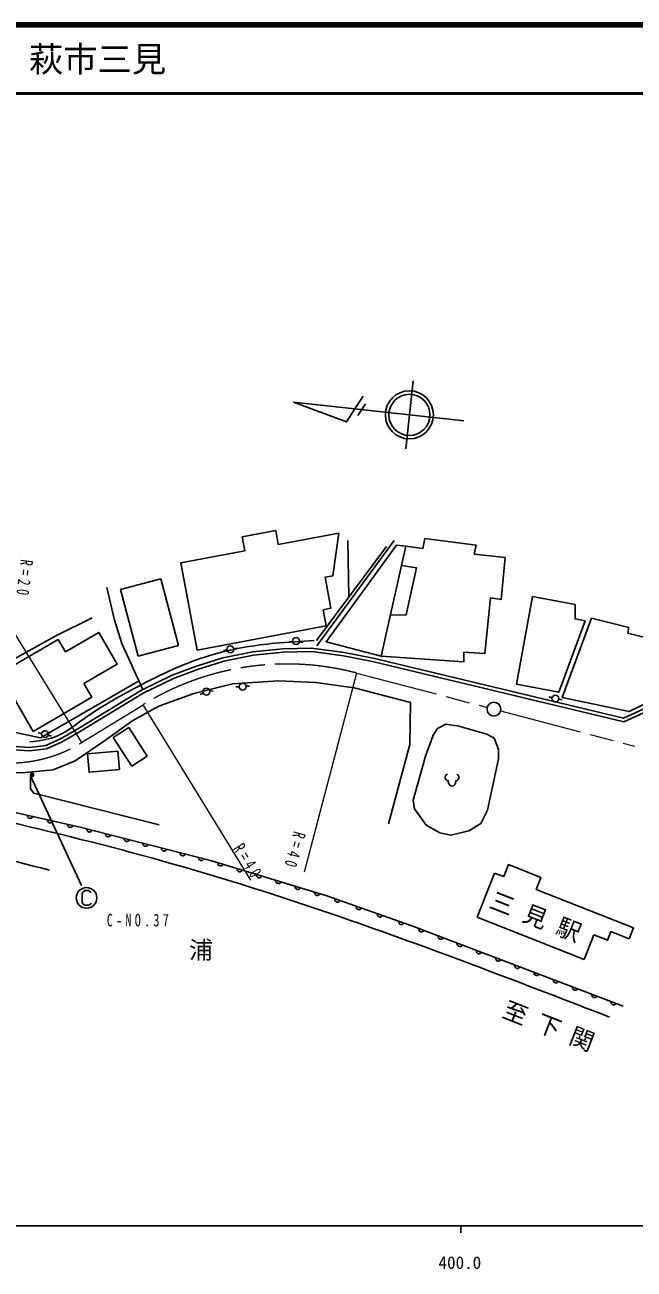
# Model space of a CAD drawing. Units: millimetres, scale not verified. Extents: x 40000 to 680000, y 20000 to 380000.
# Drawn here: x 404422 to 493255, y 198715 to 380000 of the extents above; entities that cross this region are included whole.
import ezdxf
from ezdxf.enums import TextEntityAlignment as Align

# ---------------------------------------------------------------- set-up
doc = ezdxf.new("R2010")
doc.units = ezdxf.units.MM
doc.header["$LTSCALE"] = 1000
doc.linetypes.add('CHAIN', pattern=[18.5, 12, -1.5, 3.5, -1.5])
for name, color, linetype, lineweight in [('M-BGD', 7, 'Continuous', 25), ('M-BMK', 2, 'CHAIN', 13), ('M-BMK-SRVR', 3, 'Continuous', 25), ('M-STR-HTXT', 7, 'Continuous', 13), ('M-STR-STRC', 7, 'Continuous', 25), ('M-TTL', 2, 'Continuous', 140), ('M-TTL-BAND', 7, 'Continuous', 25), ('M-TTL-LINE', 7, 'Continuous', 50)]:
    doc.layers.add(name, color=color, linetype=linetype, lineweight=lineweight)
doc.layers.add('M-BMK-HTXT', color=7, linetype='Continuous')
doc.layers.add('M-TTL-TXT', color=7, linetype='Continuous')
doc.styles.add('ＭＳ ゴシック', font='')
doc.styles.get('ＭＳ ゴシック').set_extended_font_data('MS Gothic')

msp = doc.modelspace()

# ---------------------------------------------------------------- linework, layer by layer
at = {"layer": 'M-BGD'}
for p, q in [((441372, 304288), (450201, 305938)), ((446999, 289527), (458264, 304895)), ((451662, 296635), (451519, 304895)), ((446929, 290292), (457151, 303991)), ((447895, 294777), (448334, 292430)), ((487055, 293552), (492483, 292222)), ((443459, 290171), (442962, 290121)), ((444443, 290106), (444929, 289989)), ((433886, 288932), (433393, 288848)), ((434873, 289091), (435367, 289166)), ((431388, 282920), (431883, 282986)), ((435684, 283570), (435184, 283548)), ((436682, 283627), (437181, 283662)), ((430440, 282640), (429989, 282425)), ((481286, 281974), (480802, 282099)), ((482261, 281755), (482752, 281661)), ((406869, 276752), (406378, 276845)), ((407839, 276515), (408318, 276371)), ((460546, 275175), (457417, 263608)), ((472919, 256425), (474238, 255905))]:
    msp.add_line(p, q, dxfattribs=at)
for points in [[(436501, 303378), (436122, 305408), (440993, 306318), (441372, 304288)], [(447895, 294777), (449051, 294993), (448206, 299514), (449316, 299721), (450201, 305938)], [(456375, 288026), (468437, 287197), (468437, 288601), (471500, 288409), (472331, 296514), (473862, 296259), (474437, 302386), (469940, 302896), (470225, 304173), (462758, 305158), (462439, 303726), (459950, 304045)], [(448334, 292430), (429548, 288920), (427173, 301635), (436501, 303378)], [(457703, 293979), (460014, 294025), (461542, 300876), (459323, 301234)], [(421561, 283279), (418537, 289849), (417469, 293274), (416357, 298032)], [(476084, 283948), (478448, 296692), (484648, 295542)], [(486094, 293183), (484654, 293441), (484648, 295542)], [(414223, 293629), (408930, 290961), (398479, 285215)], [(486094, 293183), (482284, 282798), (476084, 283948)], [(487055, 293552), (482770, 281990), (492522, 279958), (501200, 284132), (498171, 289932), (492335, 291373), (492483, 292222)], [(405616, 277049), (400702, 285474), (409273, 290473), (410337, 288650)], [(410337, 288650), (415194, 291484), (417884, 286873), (413026, 284039)], [(402252, 274402), (405116, 274229), (407600, 274540), (409842, 275540), (412395, 276990), (421667, 282613), (426117, 284787), (429602, 286098), (433431, 287271), (437735, 288168), (442082, 288582), (446256, 288685), (450879, 288064), (455123, 287236), (491744, 278439), (503007, 283579)], [(402307, 274900), (405100, 274731), (407464, 275027), (409616, 275987), (412142, 277421), (421427, 283052), (425919, 285246), (429440, 286571), (433307, 287756), (437660, 288663), (442052, 289081), (446283, 289186), (450961, 288558), (455229, 287725), (491693, 278965), (502802, 284035)], [(398479, 285215), (402615, 276988), (406707, 276143), (420894, 284326)], [(393600, 272042), (398549, 271264), (404043, 271000), (408525, 271440), (411733, 272758), (415864, 275571), (420143, 278647), (423966, 280757), (429064, 282602), (434689, 284009), (441413, 284404), (446834, 284184), (452416, 283393), (460634, 281284), (460546, 275175)], [(413026, 284039), (414187, 282049), (405616, 277049)], [(463930, 276494), (464589, 277504), (465820, 278120), (467681, 277812), (471768, 276669), (472867, 276054), (473482, 274428), (473482, 273066)], [(463930, 276494), (462816, 273430), (461047, 267053), (461234, 265796), (462956, 263422), (464911, 262305), (466540, 261933), (469146, 262584), (470915, 263655), (471893, 265563), (473482, 273066)], [(424007, 263424), (405728, 268049), (405239, 268671), (405239, 270584)], [(466029, 270820), (465869, 270740), (465749, 270620), (465709, 270460), (465709, 270300), (465749, 270140), (465869, 269980), (465989, 269900), (466149, 269860), (466149, 269740), (466189, 269540), (466269, 269380), (466349, 269260), (466509, 269140), (466709, 269100), (466909, 269140), (467069, 269260), (467149, 269380), (467229, 269540), (467269, 269740), (467269, 269860), (467429, 269900), (467549, 269980), (467669, 270140), (467709, 270300), (467709, 270460), (467669, 270620), (467549, 270740), (467389, 270820)], [(491645, 237031), (460833, 248722), (448448, 253081), (431506, 258233), (412484, 263088), (389101, 268339)], [(404786, 264816), (404796, 264716), (404826, 264627), (404886, 264531), (404954, 264467), (405040, 264415), (405165, 264387), (405266, 264397), (405355, 264426), (405450, 264487), (405515, 264554), (405567, 264641)], [(407709, 264160), (407719, 264059), (407749, 263971), (407809, 263875), (407877, 263811), (407963, 263758), (408088, 263730), (408189, 263741), (408277, 263770), (408373, 263830), (408437, 263898), (408490, 263985)], [(410632, 263503), (410642, 263403), (410671, 263314), (410732, 263219), (410800, 263154), (410886, 263102), (411011, 263074), (411112, 263084), (411200, 263113), (411296, 263174), (411360, 263242), (411413, 263328)], [(413455, 262840), (413462, 262739), (413489, 262649), (413547, 262552), (413612, 262486), (413697, 262431), (413821, 262399), (413922, 262407), (414012, 262433), (414109, 262491), (414175, 262557), (414230, 262642)], [(416172, 262146), (416180, 262045), (416206, 261956), (416264, 261859), (416330, 261792), (416415, 261738), (416539, 261706), (416640, 261713), (416729, 261740), (416826, 261798), (416893, 261863), (416948, 261948)], [(418890, 261453), (418897, 261352), (418924, 261262), (418982, 261165), (419047, 261099), (419132, 261044), (419256, 261012), (419357, 261020), (419447, 261046), (419544, 261104), (419610, 261170), (419665, 261255)], [(421607, 260759), (421615, 260658), (421641, 260569), (421699, 260472), (421765, 260405), (421850, 260351), (421974, 260319), (422075, 260326), (422164, 260353), (422262, 260411), (422328, 260476), (422383, 260561)], [(424325, 260066), (424332, 259965), (424359, 259875), (424417, 259778), (424482, 259712), (424567, 259657), (424691, 259625), (424792, 259633), (424882, 259659), (424979, 259717), (425045, 259783), (425100, 259868)], [(427042, 259372), (427050, 259271), (427076, 259182), (427134, 259085), (427200, 259018), (427285, 258963), (427409, 258932), (427510, 258939), (427599, 258966), (427697, 259024), (427763, 259089), (427818, 259174)], [(429760, 258679), (429767, 258578), (429794, 258488), (429852, 258391), (429917, 258325), (430002, 258270), (430126, 258238), (430227, 258246), (430317, 258272), (430414, 258330), (430480, 258396), (430535, 258481)], [(432535, 257920), (432538, 257819), (432561, 257728), (432614, 257628), (432677, 257559), (432759, 257501), (432882, 257464), (432983, 257466), (433073, 257489), (433173, 257542), (433242, 257605), (433301, 257687)], [(474238, 255905), (474926, 257652), (479661, 255786), (478973, 254039)], [(435359, 257061), (435362, 256960), (435384, 256870), (435438, 256770), (435500, 256701), (435583, 256642), (435705, 256605), (435806, 256608), (435897, 256630), (435997, 256683), (436066, 256746), (436124, 256829)], [(438183, 256203), (438185, 256101), (438208, 256011), (438261, 255911), (438324, 255842), (438406, 255783), (438529, 255746), (438630, 255749), (438721, 255772), (438820, 255825), (438890, 255887), (438948, 255970)], [(485993, 243845), (470385, 249996), (472919, 256425)], [(441006, 255344), (441009, 255243), (441032, 255152), (441085, 255053), (441148, 254983), (441230, 254925), (441353, 254888), (441454, 254890), (441544, 254913), (441644, 254966), (441713, 255029), (441772, 255111)], [(443830, 254485), (443833, 254384), (443855, 254294), (443909, 254194), (443971, 254125), (444054, 254066), (444176, 254029), (444277, 254032), (444368, 254054), (444468, 254107), (444537, 254170), (444595, 254253)], [(478973, 254039), (493162, 248448), (492528, 246841)], [(446654, 253627), (446656, 253526), (446679, 253435), (446732, 253335), (446795, 253266), (446877, 253207), (447000, 253170), (447101, 253173), (447191, 253196), (447291, 253249), (447361, 253311), (447419, 253394)], [(449619, 252669), (449617, 252568), (449636, 252476), (449685, 252374), (449744, 252302), (449824, 252240), (449945, 252198), (450046, 252196), (450138, 252215), (450240, 252264), (450311, 252323), (450374, 252403)], [(452715, 251579), (452713, 251478), (452732, 251386), (452781, 251284), (452840, 251213), (452920, 251151), (453041, 251108), (453142, 251106), (453234, 251125), (453336, 251174), (453408, 251233), (453470, 251313)], [(455811, 250489), (455809, 250388), (455828, 250297), (455877, 250195), (455937, 250123), (456017, 250061), (456137, 250018), (456238, 250017), (456330, 250035), (456432, 250084), (456504, 250144), (456566, 250224)], [(458907, 249399), (458906, 249298), (458924, 249207), (458973, 249105), (459033, 249033), (459113, 248971), (459233, 248928), (459335, 248927), (459426, 248945), (459528, 248994), (459600, 249054), (459662, 249134)], [(461859, 248332), (461855, 248231), (461872, 248139), (461918, 248036), (461976, 247963), (462054, 247899), (462174, 247853), (462275, 247849), (462367, 247866), (462470, 247912), (462543, 247970), (462607, 248048)], [(464660, 247269), (464656, 247168), (464673, 247076), (464719, 246973), (464777, 246900), (464855, 246836), (464975, 246791), (465076, 246786), (465168, 246803), (465271, 246849), (465344, 246907), (465408, 246986)], [(492528, 246841), (489864, 247891), (489366, 246627), (487395, 247403), (485993, 243845)], [(467462, 246207), (467457, 246105), (467474, 246014), (467520, 245910), (467578, 245837), (467656, 245773), (467776, 245728), (467877, 245724), (467969, 245740), (468072, 245787), (468146, 245844), (468209, 245923)], [(470263, 245144), (470259, 245043), (470275, 244951), (470321, 244848), (470379, 244774), (470458, 244710), (470577, 244665), (470678, 244661), (470770, 244677), (470873, 244724), (470947, 244782), (471011, 244860)], [(473064, 244081), (473060, 243980), (473076, 243888), (473123, 243785), (473180, 243712), (473259, 243648), (473378, 243602), (473480, 243598), (473571, 243615), (473675, 243661), (473748, 243719), (473812, 243797)], [(475865, 243018), (475861, 242917), (475877, 242825), (475924, 242722), (475981, 242649), (476060, 242585), (476180, 242539), (476281, 242535), (476372, 242552), (476476, 242598), (476549, 242656), (476613, 242734)], [(478666, 241955), (478662, 241854), (478678, 241762), (478725, 241659), (478783, 241586), (478861, 241522), (478981, 241477), (479082, 241472), (479174, 241489), (479277, 241535), (479350, 241593), (479414, 241671)], [(481467, 240892), (481463, 240791), (481480, 240700), (481526, 240596), (481584, 240523), (481662, 240459), (481782, 240414), (481883, 240410), (481975, 240426), (482078, 240472), (482151, 240530), (482215, 240609)], [(484268, 239830), (484264, 239729), (484281, 239637), (484327, 239534), (484385, 239460), (484463, 239396), (484583, 239351), (484684, 239347), (484776, 239363), (484879, 239410), (484952, 239467), (485016, 239546)], [(487069, 238767), (487065, 238666), (487082, 238574), (487128, 238471), (487186, 238397), (487264, 238333), (487384, 238288), (487485, 238284), (487577, 238300), (487680, 238347), (487753, 238405), (487817, 238483)], [(489871, 237704), (489867, 237603), (489883, 237511), (489929, 237408), (489987, 237335), (490066, 237271), (490185, 237225), (490286, 237221), (490378, 237238), (490481, 237284), (490555, 237342), (490619, 237420)]]:
    msp.add_lwpolyline(points, dxfattribs=at)
for points in [[(456375, 288026), (459950, 304045), (458599, 304218), (448335, 290132)], [(420933, 288026), (418380, 297727), (424257, 299274), (426810, 289573)], [(419999, 272008), (417319, 276156), (419563, 277606), (422244, 273458)], [(418212, 271497), (413809, 271114), (413576, 273791), (417979, 274174)]]:
    msp.add_lwpolyline(points, close=True, dxfattribs=at)
for centre in [(443957, 290222), (434379, 289016), (430892, 282854), (436184, 283591), (481770, 281850), (407360, 276659)]:
    msp.add_circle(centre, 500, dxfattribs=at)
for points, knots in [([(405163, 275527), (406384, 275670), (407604, 275812), (408719, 276223), (410258, 276790), (411597, 277868), (412971, 278851), (415687, 280795), (418544, 282368), (421475, 283876), (424902, 285715), (428482, 287314), (432220, 288360), (435043, 289150), (437957, 289625), (440878, 289906), (442792, 290090), (444710, 290191), (446627, 290292)], [0, 0, 0, 0, 1, 1, 1, 2, 2, 2, 3, 3, 3, 4, 4, 4, 5, 5, 5, 6, 6, 6, 6]), ([(489657, 235446), (477126, 240275), (464595, 245105), (451909, 249514), (443364, 252484), (434750, 255263), (426051, 257738), (418116, 259994), (410111, 261998), (402074, 263880), (390361, 266607), (378585, 269087), (366710, 270915), (355674, 272613), (344552, 273747), (333426, 274779), (315042, 276483), (296647, 277910), (278251, 279336)], [0, 0, 0, 0, 1, 1, 1, 2, 2, 2, 3, 3, 3, 4, 4, 4, 5, 5, 5, 6, 6, 6, 6]), ([(278109, 274675), (298402, 273046), (318695, 271418), (338980, 269528), (347090, 268772), (355200, 267974), (363248, 266753), (371500, 265502), (379688, 263806), (387818, 261899), (394580, 260312), (401302, 258579), (408024, 256846)], [0, 0, 0, 0, 1, 1, 1, 2, 2, 2, 3, 3, 3, 4, 4, 4, 4])]:
    msp.add_open_spline(points, degree=3, knots=knots, dxfattribs=at)
at = {"layer": 'M-BMK'}
for p, q in [((452779, 285563), (471829, 280561)), ((412696, 275427), (421656, 280941)), ((473771, 280051), (493348, 274910))]:
    msp.add_line(p, q, dxfattribs=at)
for centre, radius, start, end in [((442620, 246875), 40000, 75.28671, 121.60751), ((402214, 292460), 20000, 261.76201, 301.6075)]:
    msp.add_arc(centre, radius, start, end, dxfattribs=at)
at = {"layer": 'M-BMK-SRVR'}
for p, q in [((460489, 323180), (461026, 328151)), ((460489, 323180), (443587, 325009)), ((454070, 324774), (452988, 323092)), ((460489, 323180), (459951, 318209)), ((468442, 322320), (460489, 323180))]:
    msp.add_line(p, q, dxfattribs=at)
msp.add_lwpolyline([(443587, 325009), (451326, 322160), (452535, 324041), (453744, 325921)], dxfattribs=at)
for centre, radius in [((460489, 323180), 3500), ((460489, 323180), 3000), ((472819, 280301), 1000)]:
    msp.add_circle(centre, radius, dxfattribs=at)
at = {"layer": 'M-STR-HTXT'}
for p, q in [((402214, 292460), (412696, 275427)), ((452779, 285563), (445160, 256547)), ((437379, 255391), (421656, 280941))]:
    msp.add_line(p, q, dxfattribs=at)
at = {"layer": 'M-STR-STRC'}
msp.add_line((412679, 254590), (405239, 270584), dxfattribs=at)
msp.add_lwpolyline([(414073, 253525), (413953, 253705), (413713, 253885), (413173, 253885), (412933, 253705), (412753, 253465), (412753, 252145), (412933, 251905), (413173, 251725), (413713, 251725), (413953, 251845), (414073, 252025)], dxfattribs=at)
for centre, radius in [((405476, 270738), 250), ((405476, 270738), 150), ((405476, 270738), 50), ((413413, 252805), 1500)]:
    msp.add_circle(centre, radius, dxfattribs=at)
at = {"layer": 'M-TTL'}
msp.add_line((680000, 380000), (40000, 380000), dxfattribs=at)
at = {"layer": 'M-TTL-BAND'}
for p, q in [((40000, 205000), (579000, 205000)), ((468000, 205000), (468000, 204000))]:
    msp.add_line(p, q, dxfattribs=at)
at = {"layer": 'M-TTL-LINE'}
msp.add_line((40000, 370000), (680000, 370000), dxfattribs=at)

# ---------------------------------------------------------------- texts
at = {"layer": 'M-BMK-HTXT', "style": 'ＭＳ ゴシック'}
msp.add_text('浦', height=2566, dxfattribs=at).set_placement((428361, 243171), align=Align.BOTTOM_LEFT)
at = {"layer": 'M-BMK-HTXT', "char_height": 2566, "attachment_point": 7, "rotation": 338.6, "style": 'ＭＳ ゴシック'}
for s, insert in [('\\T1.49;三見駅', (471830, 251170)), ('\\T1.49;至下関', (473752, 235235))]:
    msp.add_mtext(s, dxfattribs=dict(at, insert=insert))
at = {"layer": 'M-STR-HTXT', "char_height": 1833, "attachment_point": 7, "style": 'ＭＳ ゴシック'}
for s, insert, rotation in [('\\T1.65;\\W0.7;R=20', (403793, 302189), 263.1), ('\\T1.65;\\W0.7;R=40', (443615, 262626), 254.4), ('\\T1.65;\\W0.7;R=40', (434697, 259969), 302.3)]:
    msp.add_mtext(s, dxfattribs=dict(at, insert=insert, rotation=rotation))
at = {"layer": 'M-STR-STRC', "insert": (416367, 248619), "char_height": 1833, "attachment_point": 7, "style": 'ＭＳ ゴシック'}
msp.add_mtext('\\T1.56;\\W0.7;C-NO.37', dxfattribs=at)
at = {"layer": 'M-TTL-BAND', "style": 'ＭＳ ゴシック'}
msp.add_text('400.0', height=1833, dxfattribs=at).set_placement((467844, 198195), align=Align.BOTTOM_CENTER)
at = {"layer": 'M-TTL-TXT', "style": 'ＭＳ ゴシック'}
msp.add_text('萩市三見', height=3666, dxfattribs=at).set_placement((405024, 375000), align=Align.MIDDLE_LEFT)

doc.saveas('drawing.dxf')
